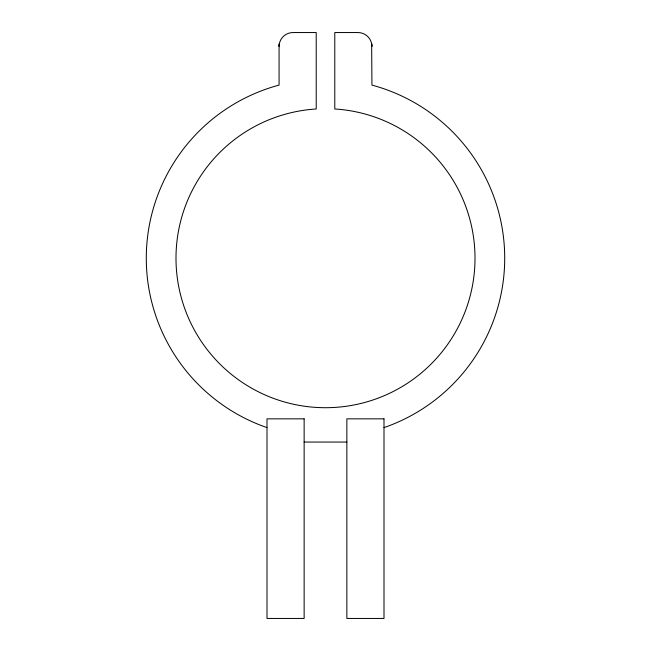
<?xml version="1.0" encoding="UTF-8"?>
<svg xmlns="http://www.w3.org/2000/svg" width="651" height="651" viewBox="0 0 651 651"><rect width="100%" height="100%" fill="white"/><g stroke="black" fill="none" stroke-linecap="round" stroke-linejoin="round"><path stroke-width="0.98" d="M304.139 442.062L346.861 442.062M384 427.601A179.22 179.22 0 0 0 371.933 85.102L371.656 43.715L371.933 46.481A13.931 13.931 0 0 0 358.001 32.55L334.785 32.55L334.785 108.986A149.502 149.502 0 0 1 453.397 335.623A149.502 149.502 0 0 1 197.603 335.623A149.502 149.502 0 0 1 316.215 108.986L316.215 32.55L292.999 32.55A13.931 13.931 0 0 0 279.067 46.481L279.067 85.102A179.22 179.22 0 0 0 267 427.601M279.076 46.099L279.352 43.69L279.076 46.099M304.139 418.845L267 418.845L267 618.45L304.139 618.45L304.139 418.845M384 418.845L346.861 418.845L346.861 618.45L384 618.45L384 418.845"/></g></svg>
